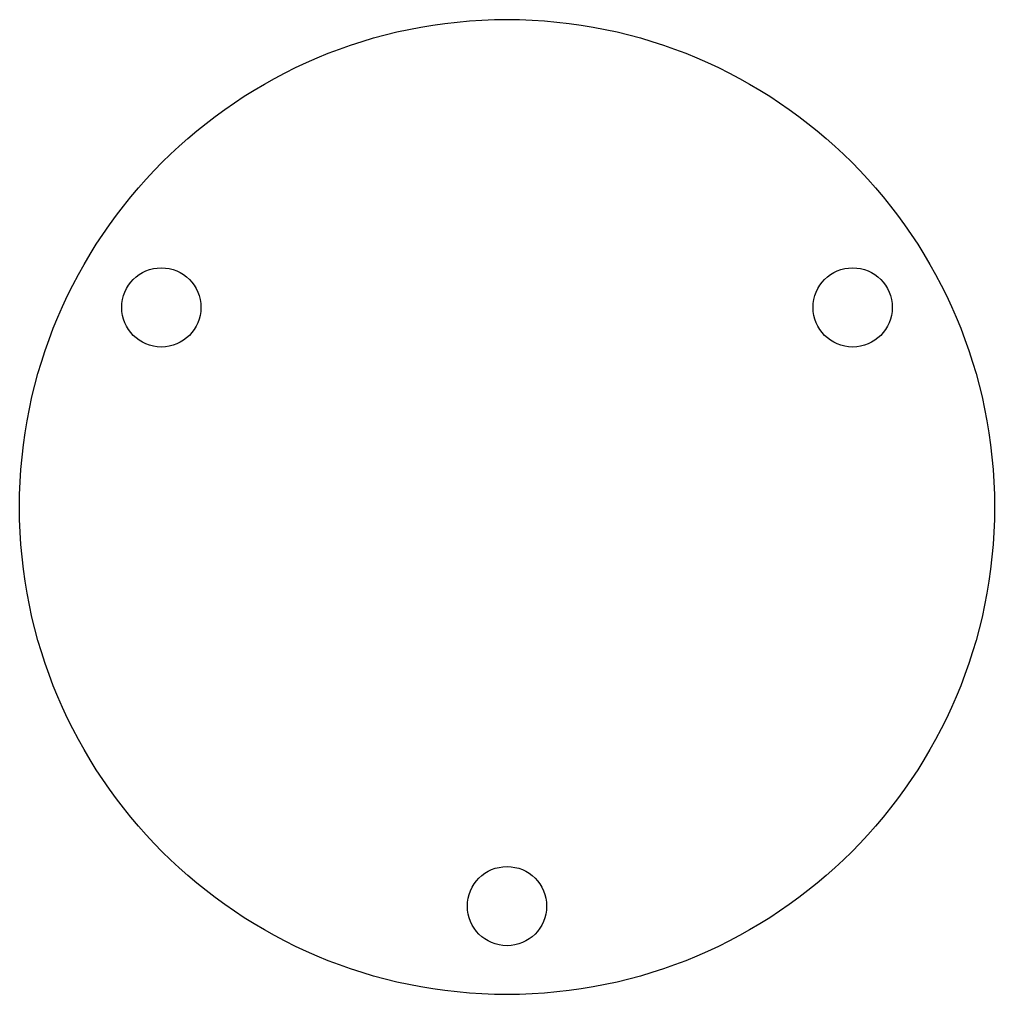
# Model space of a CAD drawing. Header units: millimetres. Extents: x -40 to 40, y -40 to 40.
import ezdxf

# ---------------------------------------------------------------- set-up
doc = ezdxf.new("R2010")
doc.units = ezdxf.units.MM
doc.layers.get('0').update_dxf_attribs({"linetype": 'CONTINUOUS'})

msp = doc.modelspace()

# ---------------------------------------------------------------- linework, layer by layer
for centre, radius in [((0, 0), 40), ((-28.362, 16.375), 3.25), ((28.362, 16.375), 3.25), ((0, -32.75), 3.25)]:
    msp.add_circle(centre, radius)

doc.saveas('drawing.dxf')
